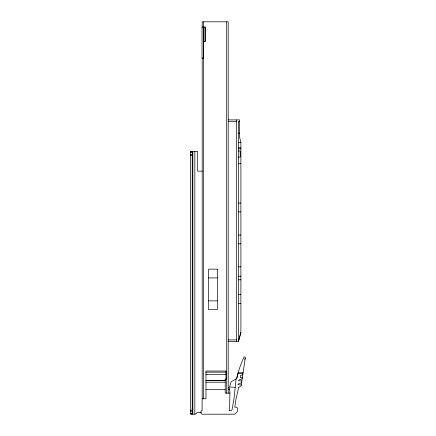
<?xml version="1.0" encoding="UTF-8"?>
<svg xmlns="http://www.w3.org/2000/svg" width="436" height="436" viewBox="0 0 436 436"><rect width="100%" height="100%" fill="white"/><g stroke="black" fill="none" stroke-linecap="round" stroke-linejoin="round"><path stroke-width="0.65" d="M236.078 378.917L234.176 397.578L232.115 409.251A1.749 1.749 0 0 1 230.388 410.696L229.434 410.696M235.227 387.315L229.592 387.021L231.124 381.778L236.732 378.541A101.604 101.604 0 0 1 244.127 356.741L245.354 357.318L241.163 385.822L238.656 387.588M238.683 387.571L235.794 400.014L234.813 407.191L236.715 407.191L237.451 408.069L237.451 411.573L234.824 414.2L202.07 414.2L201.023 413.279L201.023 410.87L202.097 410.87L202.097 398.782L205.972 398.782L205.972 371.02L225.99 371.047M238.759 340.342L238.448 341.475L228.202 341.502M238.874 339.922L240.901 332.346L240.901 142.234L239.587 137.335L239.587 119.9L228.202 119.9M240.901 332.346L238.448 341.475L238.448 121.29L239.587 121.29M242.803 374.688L240.449 375.619L240.176 377.5L242.367 377.631M242.214 378.693L238.688 380.088L238.596 380.742L241.882 380.933M241.626 382.694L238.1 384.089L238.007 384.743L241.293 384.939M228.202 387.964L229.538 387.768L229.952 392.493L229.516 410.696M203.612 41.507L205.405 41.507L205.405 27.054L202.032 27.054L202.032 58.152L203.612 58.152L203.612 27.054M228.202 121.475L236.519 121.475M238.448 133.116L239.587 133.116M238.448 142.31L240.901 142.31M238.448 147.88L240.901 147.88M238.448 148.84L240.901 148.84M238.448 151.003L240.198 151.003L240.198 157.118L238.448 157.118M190.646 151.723L192.222 151.723M190.646 152.306L192.837 152.306L192.837 413.323L190.646 413.323M190.646 154.497L192.222 154.497M190.646 155.516L192.222 155.516M238.448 163.729L240.901 163.729M202.342 171.141L197.655 171.141L197.655 151.434L190.646 151.434L190.646 414.2L195.388 414.2L197.203 412.451L201.236 412.451M238.448 203.072L240.901 203.072M238.448 211.901L240.901 211.901M238.448 235.037L240.901 235.037M238.448 243.838L240.901 243.838M238.448 266.848L240.901 266.848M238.448 276.211L240.901 276.211M208.577 277.912L217.335 277.912M238.448 279.787L240.901 279.787M238.448 294.551L240.901 294.551M208.577 300.862L217.335 300.862M238.448 303.358L240.901 303.358M228.202 339.922L236.519 339.922M205.972 372.159L225.99 372.159M243.086 372.736L238.17 372.736L237.936 373.592L242.961 373.603M205.972 374.448L225.99 374.448M225.199 379.162L225.99 379.118M205.972 380.306L225.199 380.306M205.972 380.459L225.199 380.459M205.972 382.209L225.199 382.209M205.972 389.675L225.199 389.675M228.202 389.642L229.701 389.642M229.952 393.114L225.199 393.114L225.199 379.118M190.646 410.118L192.222 410.118M190.646 411.137L192.222 411.137M190.646 413.911L192.222 413.911M236.519 119.9L236.519 341.502M228.202 393.114L228.202 21.8L202.184 21.8L202.184 27.25M226.709 21.8L226.709 393.343M225.99 371.02L225.99 379.162M204.947 27.054L204.947 41.507M203.71 27.054L203.71 41.507M203.677 21.8L203.677 27.245M203.677 41.534L203.677 398.782M202.184 57.895L202.184 398.782M194.848 151.434L194.848 414.2M192.222 151.434L192.222 152.306M192.222 412.838L192.222 414.2M192.837 152.458A5.423 2.632 90 0 0 192.222 152.922L192.222 412.712A5.423 2.632 -90 0 0 192.837 413.175M236.732 378.541A122.091 111.256 8.4 0 1 237.854 373.892M244.694 359.438A99.964 99.964 0 0 1 245.206 358.305M217.335 269.154L208.577 269.154L208.577 309.62L217.335 309.62L217.335 269.154"/></g></svg>
